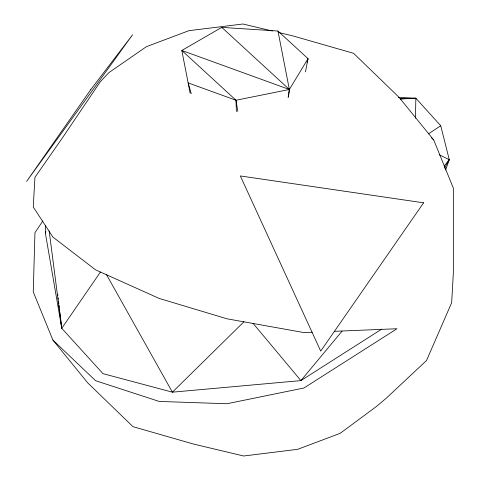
<?xml version="1.0" encoding="UTF-8"?>
<svg xmlns="http://www.w3.org/2000/svg" width="480" height="480" viewBox="0 0 480 480"><rect width="100%" height="100%" fill="white"/><g stroke="black" fill="none" stroke-linecap="round" stroke-linejoin="round"><path stroke-width="0.72" d="M415.452 118.314L415.86 98.232L398.304 97.368M381.726 329.124L300.912 380.598L172.404 392.172L102.978 373.656L61.752 328.284L45.366 233.058L45.672 225.648M288.474 96.906L289.362 89.478L277.962 31.032L221.784 27.378L181.806 50.46L190.146 93.186M288.12 97.614L289.362 89.478L308.034 58.674L277.962 31.032M305.436 71.916L308.034 58.674L307.056 62.286M445.608 169.98L449.268 159.66L440.73 125.73L415.86 98.232L400.212 98.91L415.86 98.232M45.366 233.058L45.9 231.666M444.57 168.126L449.268 159.66L439.176 154.722M42.876 220.884L34.95 232.692L33.252 291.894L52.884 340.062L87.642 382.794L132.996 426.678L193.938 444.168L243.672 456L297.66 449.322L340.152 433.344L376.398 406.512L386.394 398.094L426.546 360.474L451.65 302.724L453.342 273.036L453.342 188.106L433.71 139.938L398.952 97.206L353.598 53.322L292.656 35.832L278.958 32.574M49.164 230.898L61.752 328.284L100.428 272.07M444.204 166.05L449.268 159.66M342.048 331.164L300.912 380.598L253.02 323.286M243.96 321.756L172.404 392.172L106.266 274.23M428.454 133.884L440.73 125.73M191.226 93.672L188.136 82.896L236.004 100.254L289.362 89.478L221.784 27.378M312.132 332.244L303.942 332.58L226.968 318.798L159.186 298.434L95.592 269.862L52.884 237.066L33.252 206.964L34.95 177.276L61.914 138.63L100.2 81.906L108.798 72.684L146.442 46.656L188.934 30.678L242.922 24L272.472 31.032M334.464 331.32L396.984 328.734L303.942 387.996L226.968 403.734L159.186 401.436L95.592 380.694L52.884 340.062M289.362 89.478L181.806 50.46L236.004 100.254L237.768 111.324M431.55 137.88L433.71 139.938M57.696 294.096L57.876 295.584M58.14 297.816L58.314 299.298M58.578 301.53L58.842 303.756M59.022 305.244L59.286 307.476M59.46 308.964L59.724 311.19M59.898 312.678L61.752 328.284M236.004 100.254L236.394 111.498M423.606 202.818L320.706 351.108L240.336 175.95L423.606 202.818M90.768 89.598L26.658 181.344L132.57 34.788L90.768 89.598"/></g></svg>
